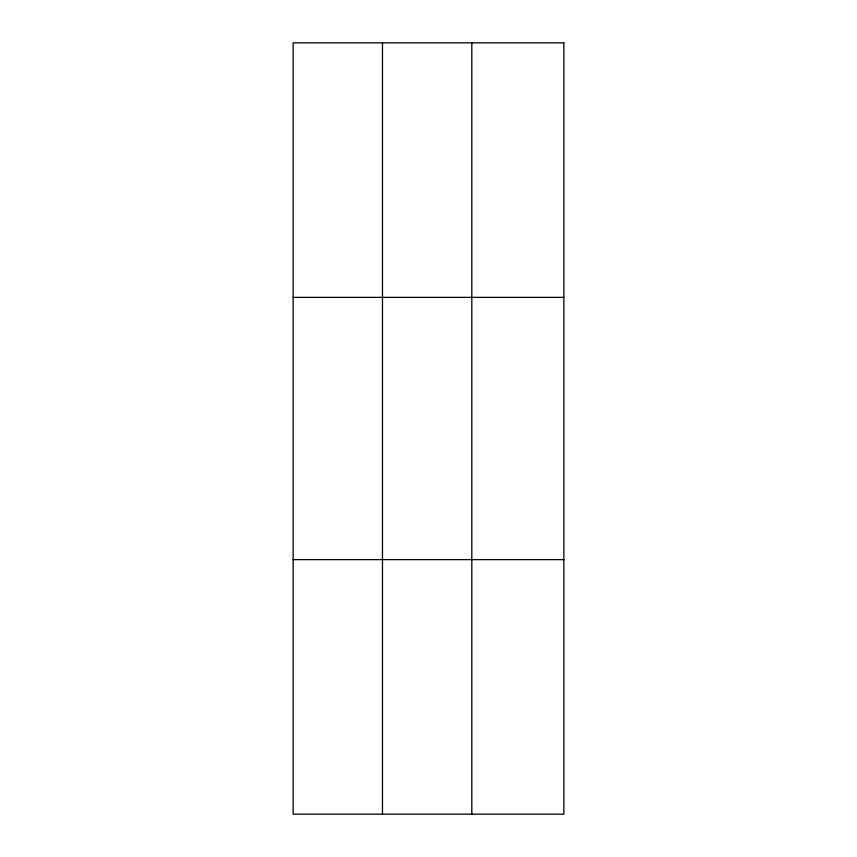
<?xml version="1.0" encoding="UTF-8"?>
<svg xmlns="http://www.w3.org/2000/svg" width="857" height="857" viewBox="0 0 857 857"><rect width="100%" height="100%" fill="white"/><g stroke="black" fill="none" stroke-linecap="round" stroke-linejoin="round"><path stroke-width="1.29" d="M382.479 42.85L382.479 814.15M471.811 42.85L471.811 814.15M293.148 297.379L563.852 297.379M293.148 559.621L563.852 559.621M563.852 42.85L563.852 814.15L293.148 814.15L293.148 42.85L563.852 42.85"/></g></svg>
